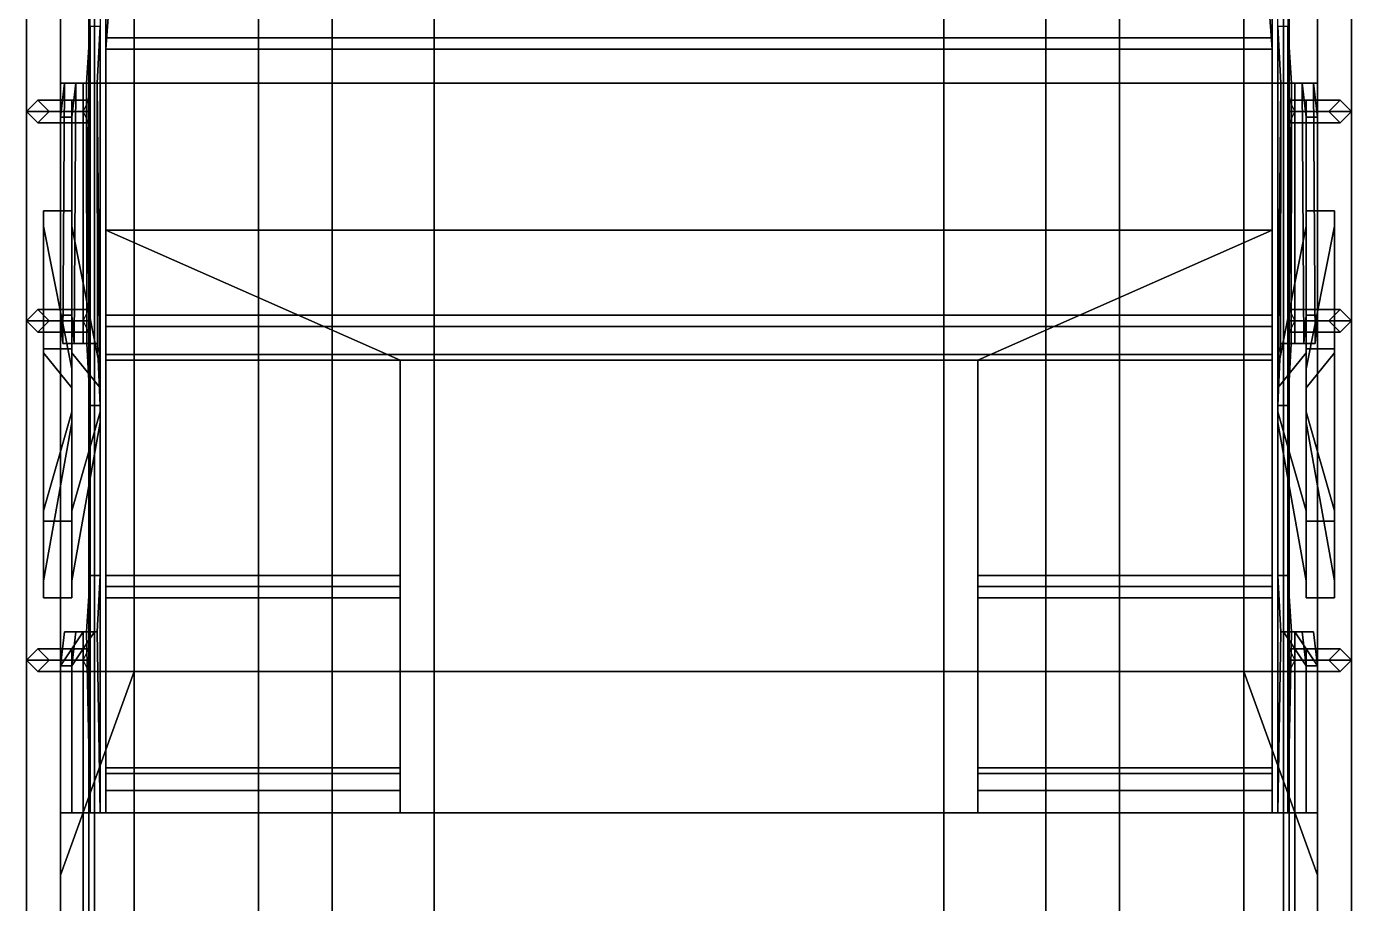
# Model space of a CAD drawing. Header units: millimetres. Extents: x -1.3 to 3, y -3.5 to 16.
# Drawn here: x -1.17 to 1.17, y -1.93 to -0.38 of the extents above; entities that cross this region are included whole.
import ezdxf

# ---------------------------------------------------------------- set-up
doc = ezdxf.new("R2010")
doc.units = ezdxf.units.MM
for name, color, linetype in [('fenders', 6, 'Continuous'), ('frame', 5, 'Continuous'), ('internals', 2, 'Continuous'), ('tent', 4, 'Continuous'), ('tracks', 3, 'Continuous'), ('wheels', 2, 'Continuous')]:
    doc.layers.add(name, color=color, linetype=linetype)

msp = doc.modelspace()

# ---------------------------------------------------------------- linework, layer by layer
for points in [[(-0.63, 1.59, 0.93), (-0.63, -3.01, 0.93), (-0.63, -2.63, 1.21), (-0.63, 1.15, 1.21)], [(0.63, -2.63, 1.21), (0.63, -3.01, 0.93), (0.63, 1.59, 0.93), (0.63, 1.15, 1.21)], [(-1.05, 0.56, 1.21), (-1.05, -1.77, 1.21), (-1.0574, -1.77, 1.31), (-1.0574, 0.56, 1.31)], [(-1.04, -1.77, 1.31), (-1.03, -1.77, 1.21), (-1.03, 0.56, 1.21), (-1.04, 0.56, 1.31)], [(-1.03, -0.42, 1.21), (-1.03, -0.42, 1.21), (-0.98, 0.26, 1.21), (-1.03, 0.56, 1.21)], [(1.03, -0.42, 1.21), (1.03, -0.42, 1.21), (1.03, 0.56, 1.21), (0.98, 0.26, 1.21)], [(1.04, 0.56, 1.31), (1.03, 0.56, 1.21), (1.03, -1.77, 1.21), (1.04, -1.77, 1.31)], [(1.05, -1.77, 1.21), (1.05, 0.56, 1.21), (1.0574, 0.56, 1.31), (1.0574, -1.77, 1.31)], [(-1.03, -0.42, 1.21), (1.03, -0.42, 1.21), (0.98, 0.26, 1.21), (-0.98, 0.26, 1.21)], [(-1.0574, -0.38, 1.31), (-1.0574, -1.05, 1.31), (-1.0574, -1.05, 1.31), (-1.0641, -0.48, 1.4)], [(-1.0453, -0.48, 1.4), (-1.04, -0.38, 1.31), (-1.0574, -0.38, 1.31), (-1.0641, -0.48, 1.4)], [(-1.04, -1.05, 1.31), (-1.04, -1.05, 1.31), (-1.04, -0.38, 1.31), (-1.0453, -0.48, 1.4)], [(1.0453, -0.48, 1.4), (1.04, -0.38, 1.31), (1.04, -1.05, 1.31)], [(1.0641, -0.48, 1.4), (1.0574, -0.38, 1.31), (1.04, -0.38, 1.31), (1.0453, -0.48, 1.4)], [(1.0574, -1.05, 1.31), (1.0574, -1.05, 1.31), (1.0574, -0.38, 1.31), (1.0641, -0.48, 1.4)], [(-1.09, -0.54, 1.94), (-1.083, -0.48, 1.86), (-1.103, -0.48, 1.86), (-1.11, -0.54, 1.94)], [(-1.103, -0.48, 1.86), (-1.1057, -0.94, 1.89), (-1.11, -0.89, 1.94), (-1.11, -0.54, 1.94)], [(-1.07, -0.48, 1.48), (-1.07, -0.94, 1.48), (-1.1057, -0.94, 1.89), (-1.103, -0.48, 1.86)], [(-1.083, -0.48, 1.86), (-1.05, -0.48, 1.48), (-1.07, -0.48, 1.48), (-1.103, -0.48, 1.86)], [(-1.09, -0.54, 1.94), (-1.09, -0.89, 1.94), (-1.0857, -0.94, 1.89), (-1.083, -0.48, 1.86)], [(-1.0857, -0.94, 1.89), (-1.05, -0.94, 1.48), (-1.05, -0.48, 1.48), (-1.083, -0.48, 1.86)], [(-1.0641, -0.48, 1.4), (-1.0633, -0.94, 1.39), (-1.07, -0.94, 1.48), (-1.07, -0.48, 1.48)], [(-1.05, -0.48, 1.48), (-1.0453, -0.48, 1.4), (-1.0641, -0.48, 1.4), (-1.07, -0.48, 1.48)], [(-1.0641, -0.48, 1.4), (-1.0641, -0.48, 1.4), (-1.0574, -1.05, 1.31), (-1.0633, -0.94, 1.39)], [(-1.05, -0.94, 1.48), (-1.0447, -0.94, 1.39), (-1.0453, -0.48, 1.4), (-1.05, -0.48, 1.48)], [(-1.0447, -0.94, 1.39), (-1.04, -1.05, 1.31), (-1.0453, -0.48, 1.4)], [(1.04, -1.05, 1.31), (1.0447, -0.94, 1.39), (1.0453, -0.48, 1.4)], [(1.05, -0.48, 1.48), (1.0453, -0.48, 1.4), (1.0447, -0.94, 1.39), (1.05, -0.94, 1.48)], [(1.07, -0.48, 1.48), (1.0641, -0.48, 1.4), (1.0453, -0.48, 1.4), (1.05, -0.48, 1.48)], [(1.083, -0.48, 1.86), (1.05, -0.48, 1.48), (1.05, -0.94, 1.48), (1.0857, -0.94, 1.89)], [(1.103, -0.48, 1.86), (1.07, -0.48, 1.48), (1.05, -0.48, 1.48), (1.083, -0.48, 1.86)], [(1.0641, -0.48, 1.4), (1.0641, -0.48, 1.4), (1.0633, -0.94, 1.39), (1.0574, -1.05, 1.31)], [(1.0633, -0.94, 1.39), (1.0641, -0.48, 1.4), (1.07, -0.48, 1.48), (1.07, -0.94, 1.48)], [(1.07, -0.94, 1.48), (1.07, -0.48, 1.48), (1.103, -0.48, 1.86), (1.1057, -0.94, 1.89)], [(1.11, -0.54, 1.94), (1.103, -0.48, 1.86), (1.083, -0.48, 1.86), (1.09, -0.54, 1.94)], [(1.09, -0.54, 1.94), (1.083, -0.48, 1.86), (1.0857, -0.94, 1.89), (1.09, -0.89, 1.94)], [(1.1057, -0.94, 1.89), (1.103, -0.48, 1.86), (1.11, -0.54, 1.94), (1.11, -0.89, 1.94)], [(-1.17, -0.53, 1.77), (-1.15, -0.51, 1.75), (-1.15, -0.51, 1.46), (-1.17, -0.53, 1.44)], [(-1.06, -0.51, 1.46), (-1.06, -0.53, 1.44), (-1.17, -0.53, 1.44), (-1.15, -0.51, 1.46)], [(-1.09, -0.53, 1.77), (-1.09, -0.51, 1.75), (-1.15, -0.51, 1.75), (-1.17, -0.53, 1.77)], [(-1.15, -0.51, 1.75), (-1.13, -0.53, 1.73), (-1.13, -0.53, 1.48), (-1.15, -0.51, 1.46)], [(-1.07, -0.53, 1.48), (-1.06, -0.51, 1.46), (-1.15, -0.51, 1.46), (-1.13, -0.53, 1.48)], [(-1.09, -0.51, 1.75), (-1.09, -0.53, 1.73), (-1.13, -0.53, 1.73), (-1.15, -0.51, 1.75)], [(1.06, -0.51, 1.46), (1.07, -0.53, 1.48), (1.13, -0.53, 1.48), (1.15, -0.51, 1.46)], [(1.06, -0.53, 1.44), (1.06, -0.51, 1.46), (1.15, -0.51, 1.46), (1.17, -0.53, 1.44)], [(1.09, -0.51, 1.75), (1.09, -0.53, 1.77), (1.17, -0.53, 1.77), (1.15, -0.51, 1.75)], [(1.09, -0.53, 1.73), (1.09, -0.51, 1.75), (1.15, -0.51, 1.75), (1.13, -0.53, 1.73)], [(1.13, -0.53, 1.73), (1.15, -0.51, 1.75), (1.15, -0.51, 1.46), (1.13, -0.53, 1.48)], [(1.15, -0.51, 1.75), (1.17, -0.53, 1.77), (1.17, -0.53, 1.44), (1.15, -0.51, 1.46)], [(-1.15, -0.55, 1.75), (-1.17, -0.53, 1.77), (-1.17, -0.53, 1.44), (-1.15, -0.55, 1.46)], [(-1.06, -0.53, 1.44), (-1.06, -0.55, 1.46), (-1.15, -0.55, 1.46), (-1.17, -0.53, 1.44)], [(-1.09, -0.55, 1.75), (-1.09, -0.53, 1.77), (-1.17, -0.53, 1.77), (-1.15, -0.55, 1.75)], [(-1.13, -0.53, 1.73), (-1.15, -0.55, 1.75), (-1.15, -0.55, 1.46), (-1.13, -0.53, 1.48)], [(-1.06, -0.55, 1.46), (-1.07, -0.53, 1.48), (-1.13, -0.53, 1.48), (-1.15, -0.55, 1.46)], [(-1.09, -0.53, 1.73), (-1.09, -0.55, 1.75), (-1.15, -0.55, 1.75), (-1.13, -0.53, 1.73)], [(1.07, -0.53, 1.48), (1.06, -0.55, 1.46), (1.15, -0.55, 1.46), (1.13, -0.53, 1.48)], [(1.06, -0.55, 1.46), (1.06, -0.53, 1.44), (1.17, -0.53, 1.44), (1.15, -0.55, 1.46)], [(1.09, -0.53, 1.77), (1.09, -0.55, 1.75), (1.15, -0.55, 1.75), (1.17, -0.53, 1.77)], [(1.09, -0.55, 1.75), (1.09, -0.53, 1.73), (1.13, -0.53, 1.73), (1.15, -0.55, 1.75)], [(1.15, -0.55, 1.75), (1.13, -0.53, 1.73), (1.13, -0.53, 1.48), (1.15, -0.55, 1.46)], [(1.17, -0.53, 1.77), (1.15, -0.55, 1.75), (1.15, -0.55, 1.46), (1.17, -0.53, 1.44)], [(-1.11, -0.54, 1.94), (-1.11, -0.89, 1.94), (-1.09, -0.89, 1.94), (-1.09, -0.54, 1.94)], [(1.11, -0.89, 1.94), (1.11, -0.54, 1.94), (1.09, -0.54, 1.94), (1.09, -0.89, 1.94)], [(-0.51, -0.97, 1.21), (0.51, -0.97, 1.21), (1.03, -0.74, 1.21), (-1.03, -0.74, 1.21)], [(-1.03, -1.37, 1.21), (-0.51, -1.37, 1.21), (-0.51, -0.97, 1.21), (-1.03, -0.74, 1.21)], [(0.51, -1.37, 1.21), (1.03, -1.37, 1.21), (1.03, -0.74, 1.21), (0.51, -0.97, 1.21)], [(-1.17, -0.9, 1.77), (-1.15, -0.88, 1.75), (-1.15, -0.88, 1.46), (-1.17, -0.9, 1.44)], [(-1.06, -0.88, 1.46), (-1.06, -0.9, 1.44), (-1.17, -0.9, 1.44), (-1.15, -0.88, 1.46)], [(-1.09, -0.9, 1.77), (-1.09, -0.88, 1.75), (-1.15, -0.88, 1.75), (-1.17, -0.9, 1.77)], [(-1.15, -0.88, 1.75), (-1.13, -0.9, 1.73), (-1.13, -0.9, 1.48), (-1.15, -0.88, 1.46)], [(-1.07, -0.9, 1.48), (-1.06, -0.88, 1.46), (-1.15, -0.88, 1.46), (-1.13, -0.9, 1.48)], [(-1.09, -0.88, 1.75), (-1.09, -0.9, 1.73), (-1.13, -0.9, 1.73), (-1.15, -0.88, 1.75)], [(1.06, -0.9, 1.44), (1.06, -0.88, 1.46), (1.15, -0.88, 1.46), (1.17, -0.9, 1.44)], [(1.06, -0.88, 1.46), (1.07, -0.9, 1.48), (1.13, -0.9, 1.48), (1.15, -0.88, 1.46)], [(1.09, -0.9, 1.73), (1.09, -0.88, 1.75), (1.15, -0.88, 1.75), (1.13, -0.9, 1.73)], [(1.09, -0.88, 1.75), (1.09, -0.9, 1.77), (1.17, -0.9, 1.77), (1.15, -0.88, 1.75)], [(1.13, -0.9, 1.73), (1.15, -0.88, 1.75), (1.15, -0.88, 1.46), (1.13, -0.9, 1.48)], [(1.15, -0.88, 1.75), (1.17, -0.9, 1.77), (1.17, -0.9, 1.44), (1.15, -0.88, 1.46)], [(-1.15, -0.92, 1.75), (-1.17, -0.9, 1.77), (-1.17, -0.9, 1.44), (-1.15, -0.92, 1.46)], [(-1.06, -0.9, 1.44), (-1.06, -0.92, 1.46), (-1.15, -0.92, 1.46), (-1.17, -0.9, 1.44)], [(-1.09, -0.92, 1.75), (-1.09, -0.9, 1.77), (-1.17, -0.9, 1.77), (-1.15, -0.92, 1.75)], [(-1.13, -0.9, 1.73), (-1.15, -0.92, 1.75), (-1.15, -0.92, 1.46), (-1.13, -0.9, 1.48)], [(-1.06, -0.92, 1.46), (-1.07, -0.9, 1.48), (-1.13, -0.9, 1.48), (-1.15, -0.92, 1.46)], [(-1.09, -0.9, 1.73), (-1.09, -0.92, 1.75), (-1.15, -0.92, 1.75), (-1.13, -0.9, 1.73)], [(-1.11, -0.89, 1.94), (-1.1057, -0.94, 1.89), (-1.0857, -0.94, 1.89), (-1.09, -0.89, 1.94)], [(1.06, -0.92, 1.46), (1.06, -0.9, 1.44), (1.17, -0.9, 1.44), (1.15, -0.92, 1.46)], [(1.07, -0.9, 1.48), (1.06, -0.92, 1.46), (1.15, -0.92, 1.46), (1.13, -0.9, 1.48)], [(1.1057, -0.94, 1.89), (1.11, -0.89, 1.94), (1.09, -0.89, 1.94), (1.0857, -0.94, 1.89)], [(1.09, -0.92, 1.75), (1.09, -0.9, 1.73), (1.13, -0.9, 1.73), (1.15, -0.92, 1.75)], [(1.09, -0.9, 1.77), (1.09, -0.92, 1.75), (1.15, -0.92, 1.75), (1.17, -0.9, 1.77)], [(1.15, -0.92, 1.75), (1.13, -0.9, 1.73), (1.13, -0.9, 1.48), (1.15, -0.92, 1.46)], [(1.17, -0.9, 1.77), (1.15, -0.92, 1.75), (1.15, -0.92, 1.46), (1.17, -0.9, 1.44)], [(-1.1057, -0.94, 1.89), (-1.07, -0.94, 1.48), (-1.05, -0.94, 1.48), (-1.0857, -0.94, 1.89)], [(-1.07, -0.94, 1.48), (-1.0633, -0.94, 1.39), (-1.0447, -0.94, 1.39), (-1.05, -0.94, 1.48)], [(-1.0633, -0.94, 1.39), (-1.0574, -1.05, 1.31), (-1.04, -1.05, 1.31), (-1.0447, -0.94, 1.39)], [(1.0574, -1.05, 1.31), (1.0633, -0.94, 1.39), (1.0447, -0.94, 1.39), (1.04, -1.05, 1.31)], [(1.0633, -0.94, 1.39), (1.07, -0.94, 1.48), (1.05, -0.94, 1.48), (1.0447, -0.94, 1.39)], [(1.07, -0.94, 1.48), (1.1057, -0.94, 1.89), (1.0857, -0.94, 1.89), (1.05, -0.94, 1.48)], [(-0.51, -0.97, 1.21), (-0.51, -1.77, 1.21), (-0.51, -1.77, 1.94), (-0.51, -0.97, 1.94)], [(0.51, -0.97, 1.94), (0.51, -0.97, 1.21), (-0.51, -0.97, 1.21), (-0.51, -0.97, 1.94)], [(-0.51, -0.97, 1.94), (-0.51, -1.77, 1.94), (0.51, -1.77, 1.94), (0.51, -0.97, 1.94)], [(0.51, -1.77, 1.94), (0.51, -1.77, 1.21), (0.51, -0.97, 1.21), (0.51, -0.97, 1.94)], [(-1.0574, -1.05, 1.31), (-1.0574, -1.35, 1.31), (-1.04, -1.35, 1.31), (-1.04, -1.05, 1.31)], [(1.0574, -1.35, 1.31), (1.0574, -1.05, 1.31), (1.04, -1.05, 1.31), (1.04, -1.35, 1.31)], [(-1.0453, -1.45, 1.4), (-1.04, -1.35, 1.31), (-1.0574, -1.35, 1.31), (-1.0641, -1.45, 1.4)], [(-1.0574, -1.35, 1.31), (-1.0574, -1.77, 1.31), (-1.0574, -1.77, 1.31), (-1.0641, -1.45, 1.4)], [(-1.04, -1.77, 1.31), (-1.04, -1.77, 1.31), (-1.04, -1.35, 1.31), (-1.0453, -1.45, 1.4)], [(1.0641, -1.45, 1.4), (1.0574, -1.35, 1.31), (1.04, -1.35, 1.31), (1.0453, -1.45, 1.4)], [(1.0453, -1.45, 1.4), (1.04, -1.35, 1.31), (1.04, -1.77, 1.31)], [(1.0574, -1.77, 1.31), (1.0574, -1.77, 1.31), (1.0574, -1.35, 1.31), (1.0641, -1.45, 1.4)], [(-1.07, -1.45, 1.48), (-1.07, -1.77, 1.48), (-1.11, -1.77, 1.94), (-1.11, -1.51, 1.94)], [(-1.09, -1.51, 1.94), (-1.083, -1.45, 1.86), (-1.103, -1.45, 1.86), (-1.11, -1.51, 1.94)], [(-1.11, -1.51, 1.94), (-1.103, -1.45, 1.86), (-1.07, -1.45, 1.48)], [(-1.083, -1.45, 1.86), (-1.05, -1.45, 1.48), (-1.07, -1.45, 1.48), (-1.103, -1.45, 1.86)], [(-1.09, -1.77, 1.94), (-1.05, -1.77, 1.48), (-1.05, -1.45, 1.48), (-1.09, -1.51, 1.94)], [(-1.05, -1.45, 1.48), (-1.05, -1.45, 1.48), (-1.083, -1.45, 1.86), (-1.09, -1.51, 1.94)], [(-1.0641, -1.45, 1.4), (-1.0574, -1.77, 1.31), (-1.07, -1.77, 1.48), (-1.07, -1.45, 1.48)], [(-1.05, -1.45, 1.48), (-1.0453, -1.45, 1.4), (-1.0641, -1.45, 1.4), (-1.07, -1.45, 1.48)], [(-1.05, -1.77, 1.48), (-1.04, -1.77, 1.31), (-1.0453, -1.45, 1.4), (-1.05, -1.45, 1.48)], [(1.05, -1.45, 1.48), (1.0453, -1.45, 1.4), (1.04, -1.77, 1.31), (1.05, -1.77, 1.48)], [(1.07, -1.45, 1.48), (1.0641, -1.45, 1.4), (1.0453, -1.45, 1.4), (1.05, -1.45, 1.48)], [(1.103, -1.45, 1.86), (1.07, -1.45, 1.48), (1.05, -1.45, 1.48), (1.083, -1.45, 1.86)], [(1.09, -1.51, 1.94), (1.05, -1.45, 1.48), (1.05, -1.77, 1.48), (1.09, -1.77, 1.94)], [(1.09, -1.51, 1.94), (1.083, -1.45, 1.86), (1.05, -1.45, 1.48)], [(1.0574, -1.77, 1.31), (1.0641, -1.45, 1.4), (1.07, -1.45, 1.48), (1.07, -1.77, 1.48)], [(1.07, -1.77, 1.48), (1.07, -1.45, 1.48), (1.11, -1.51, 1.94), (1.11, -1.77, 1.94)], [(1.07, -1.45, 1.48), (1.07, -1.45, 1.48), (1.103, -1.45, 1.86), (1.11, -1.51, 1.94)], [(1.11, -1.51, 1.94), (1.103, -1.45, 1.86), (1.083, -1.45, 1.86), (1.09, -1.51, 1.94)], [(-1.17, -1.5, 1.77), (-1.15, -1.48, 1.75), (-1.15, -1.48, 1.46), (-1.17, -1.5, 1.44)], [(-1.06, -1.48, 1.46), (-1.06, -1.5, 1.44), (-1.17, -1.5, 1.44), (-1.15, -1.48, 1.46)], [(-1.09, -1.5, 1.77), (-1.09, -1.48, 1.75), (-1.15, -1.48, 1.75), (-1.17, -1.5, 1.77)], [(-1.15, -1.48, 1.75), (-1.13, -1.5, 1.73), (-1.13, -1.5, 1.48), (-1.15, -1.48, 1.46)], [(-1.07, -1.5, 1.48), (-1.06, -1.48, 1.46), (-1.15, -1.48, 1.46), (-1.13, -1.5, 1.48)], [(-1.09, -1.48, 1.75), (-1.09, -1.5, 1.73), (-1.13, -1.5, 1.73), (-1.15, -1.48, 1.75)], [(1.06, -1.48, 1.46), (1.07, -1.5, 1.48), (1.13, -1.5, 1.48), (1.15, -1.48, 1.46)], [(1.06, -1.5, 1.44), (1.06, -1.48, 1.46), (1.15, -1.48, 1.46), (1.17, -1.5, 1.44)], [(1.09, -1.48, 1.75), (1.09, -1.5, 1.77), (1.17, -1.5, 1.77), (1.15, -1.48, 1.75)], [(1.09, -1.5, 1.73), (1.09, -1.48, 1.75), (1.15, -1.48, 1.75), (1.13, -1.5, 1.73)], [(1.13, -1.5, 1.73), (1.15, -1.48, 1.75), (1.15, -1.48, 1.46), (1.13, -1.5, 1.48)], [(1.15, -1.48, 1.75), (1.17, -1.5, 1.77), (1.17, -1.5, 1.44), (1.15, -1.48, 1.46)], [(-1.15, -1.52, 1.75), (-1.17, -1.5, 1.77), (-1.17, -1.5, 1.44), (-1.15, -1.52, 1.46)], [(-1.06, -1.5, 1.44), (-1.06, -1.52, 1.46), (-1.15, -1.52, 1.46), (-1.17, -1.5, 1.44)], [(-1.09, -1.52, 1.75), (-1.09, -1.5, 1.77), (-1.17, -1.5, 1.77), (-1.15, -1.52, 1.75)], [(-1.13, -1.5, 1.73), (-1.15, -1.52, 1.75), (-1.15, -1.52, 1.46), (-1.13, -1.5, 1.48)], [(-1.06, -1.52, 1.46), (-1.07, -1.5, 1.48), (-1.13, -1.5, 1.48), (-1.15, -1.52, 1.46)], [(-1.09, -1.5, 1.73), (-1.09, -1.52, 1.75), (-1.15, -1.52, 1.75), (-1.13, -1.5, 1.73)], [(-1.11, -1.51, 1.94), (-1.11, -1.77, 1.94), (-1.09, -1.77, 1.94), (-1.09, -1.51, 1.94)], [(1.07, -1.5, 1.48), (1.06, -1.52, 1.46), (1.15, -1.52, 1.46), (1.13, -1.5, 1.48)], [(1.06, -1.52, 1.46), (1.06, -1.5, 1.44), (1.17, -1.5, 1.44), (1.15, -1.52, 1.46)], [(1.09, -1.5, 1.77), (1.09, -1.52, 1.75), (1.15, -1.52, 1.75), (1.17, -1.5, 1.77)], [(1.09, -1.52, 1.75), (1.09, -1.5, 1.73), (1.13, -1.5, 1.73), (1.15, -1.52, 1.75)], [(1.11, -1.77, 1.94), (1.11, -1.51, 1.94), (1.09, -1.51, 1.94), (1.09, -1.77, 1.94)], [(1.15, -1.52, 1.75), (1.13, -1.5, 1.73), (1.13, -1.5, 1.48), (1.15, -1.52, 1.46)], [(1.17, -1.5, 1.77), (1.15, -1.52, 1.75), (1.15, -1.52, 1.46), (1.17, -1.5, 1.44)], [(-1.03, -1.77, 1.21), (-0.51, -1.77, 1.21), (-0.51, -1.69, 1.21), (-1.03, -1.69, 1.21)], [(0.51, -1.77, 1.21), (1.03, -1.77, 1.21), (1.03, -1.69, 1.21), (0.51, -1.69, 1.21)], [(-1.07, -1.77, 1.48), (-1.07, -3.16, 1.48), (-1.11, -3.16, 1.94), (-1.11, -1.77, 1.94)], [(-1.11, -1.77, 1.94), (-1.11, -3.16, 1.94), (1.11, -3.16, 1.94), (1.11, -1.77, 1.94)], [(-0.51, -1.77, 1.94), (-0.51, -1.77, 1.94), (-1.05, -1.77, 1.48), (-1.09, -1.77, 1.94)], [(-1.05, -1.77, 1.21), (-1.05, -3.16, 1.21), (-1.07, -3.16, 1.48), (-1.07, -1.77, 1.48)], [(-0.51, -1.77, 1.94), (-0.51, -1.77, 1.94), (-1.04, -1.77, 1.31), (-1.05, -1.77, 1.48)], [(-0.51, -1.77, 1.94), (-0.51, -1.77, 1.21), (-1.03, -1.77, 1.21), (-1.04, -1.77, 1.31)], [(1.09, -1.77, 1.94), (1.05, -1.77, 1.48), (0.51, -1.77, 1.94)], [(1.05, -1.77, 1.48), (1.04, -1.77, 1.31), (0.51, -1.77, 1.94)], [(1.04, -1.77, 1.31), (1.03, -1.77, 1.21), (0.51, -1.77, 1.21), (0.51, -1.77, 1.94)], [(1.07, -3.16, 1.48), (1.05, -3.16, 1.21), (1.05, -1.77, 1.21), (1.07, -1.77, 1.48)], [(1.11, -3.16, 1.94), (1.07, -3.16, 1.48), (1.07, -1.77, 1.48), (1.11, -1.77, 1.94)]]:
    msp.add_3dface(points)
at = {"layer": 'fenders'}
for points in [[(-1.17, -2.63, 1.21), (-1.17, 0.56, 1.21), (-1.17, 0.56, 1.11), (-1.17, -2.56, 1.11)], [(-1.05, -2.63, 1.21), (-1.05, 0.56, 1.21), (-1.17, 0.56, 1.21), (-1.17, -2.63, 1.21)], [(1.05, 0.56, 1.21), (1.05, -2.63, 1.21), (1.17, -2.63, 1.21), (1.17, 0.56, 1.21)], [(1.17, 0.56, 1.21), (1.17, -2.63, 1.21), (1.17, -2.56, 1.11), (1.17, 0.56, 1.11)]]:
    msp.add_3dface(points, dxfattribs=at)
at = {"layer": 'frame'}
for points in [[(-0.45, 1.78, 0.67), (-0.45, -3.07, 0.62), (-0.45, -3.07, 0.93), (-0.45, 1.78, 0.93)], [(-0.45, 1.78, 0.93), (-0.45, -3.07, 0.93), (0.45, -3.07, 0.93), (0.45, 1.78, 0.93)], [(-0.45, 1.29, 0.39), (-0.45, -2.73, 0.39), (-0.45, -3.07, 0.62), (-0.45, 1.78, 0.67)], [(0.45, -3.07, 0.93), (0.45, -3.07, 0.62), (0.45, 1.78, 0.67), (0.45, 1.78, 0.93)], [(0.45, -3.07, 0.62), (0.45, -2.73, 0.39), (0.45, 1.29, 0.39), (0.45, 1.78, 0.67)], [(0.45, 1.29, 0.39), (0.45, -2.73, 0.39), (-0.45, -2.73, 0.39), (-0.45, 1.29, 0.39)]]:
    msp.add_3dface(points, dxfattribs=at)
at = {"layer": 'internals'}
for points in [[(1.03, -0.42, 1.62), (1.03, -0.4, 1.53), (-1.03, -0.4, 1.53), (-1.03, -0.42, 1.62)], [(-1.03, -0.4, 1.53), (-1.03, -0.42, 1.52), (-1.03, -0.74, 1.62), (-1.03, -0.42, 1.62)], [(1.03, -0.4, 1.53), (1.03, -0.42, 1.52), (-1.03, -0.42, 1.52), (-1.03, -0.4, 1.53)], [(-1.03, -0.42, 1.62), (-1.03, -0.74, 1.62), (1.03, -0.74, 1.62), (1.03, -0.42, 1.62)], [(-1.03, -0.42, 1.21), (-1.03, -0.74, 1.21), (-1.03, -0.74, 1.62), (-1.03, -0.42, 1.52)], [(1.03, -0.42, 1.52), (1.03, -0.42, 1.21), (-1.03, -0.42, 1.21), (-1.03, -0.42, 1.52)], [(1.03, -0.74, 1.62), (1.03, -0.42, 1.52), (1.03, -0.4, 1.53), (1.03, -0.42, 1.62)], [(1.03, -0.74, 1.62), (1.03, -0.74, 1.21), (1.03, -0.42, 1.21), (1.03, -0.42, 1.52)], [(-1.03, -0.74, 1.21), (-1.03, -0.91, 1.98), (-1.03, -0.89, 1.96), (-1.03, -0.74, 1.62)], [(-1.03, -0.74, 1.62), (-1.03, -0.89, 1.96), (1.03, -0.89, 1.96), (1.03, -0.74, 1.62)], [(1.03, -0.74, 1.21), (1.03, -0.97, 1.96), (-1.03, -0.97, 1.96), (-1.03, -0.74, 1.21)], [(-1.03, -0.97, 1.96), (-1.03, -0.96, 1.98), (-1.03, -0.91, 1.98), (-1.03, -0.74, 1.21)], [(1.03, -0.89, 1.96), (1.03, -0.91, 1.98), (1.03, -0.74, 1.21), (1.03, -0.74, 1.62)], [(1.03, -0.91, 1.98), (1.03, -0.96, 1.98), (1.03, -0.97, 1.96), (1.03, -0.74, 1.21)], [(-1.03, -0.89, 1.96), (-1.03, -0.91, 1.98), (1.03, -0.91, 1.98), (1.03, -0.89, 1.96)], [(-1.03, -0.91, 1.98), (-1.03, -0.96, 1.98), (1.03, -0.96, 1.98), (1.03, -0.91, 1.98)], [(1.03, -0.97, 1.96), (1.03, -0.96, 1.98), (-1.03, -0.96, 1.98), (-1.03, -0.97, 1.96)], [(-0.51, -1.39, 1.64), (-0.51, -1.35, 1.55), (-1.03, -1.35, 1.55), (-1.03, -1.39, 1.64)], [(-1.03, -1.35, 1.55), (-1.03, -1.37, 1.54), (-1.03, -1.69, 1.64), (-1.03, -1.39, 1.64)], [(-0.51, -1.35, 1.55), (-0.51, -1.37, 1.54), (-1.03, -1.37, 1.54), (-1.03, -1.35, 1.55)], [(-0.51, -1.69, 1.64), (-0.51, -1.37, 1.54), (-0.51, -1.35, 1.55), (-0.51, -1.39, 1.64)], [(1.03, -1.39, 1.64), (1.03, -1.35, 1.55), (0.51, -1.35, 1.55), (0.51, -1.39, 1.64)], [(0.51, -1.35, 1.55), (0.51, -1.37, 1.54), (0.51, -1.69, 1.64), (0.51, -1.39, 1.64)], [(1.03, -1.35, 1.55), (1.03, -1.37, 1.54), (0.51, -1.37, 1.54), (0.51, -1.35, 1.55)], [(1.03, -1.69, 1.64), (1.03, -1.37, 1.54), (1.03, -1.35, 1.55), (1.03, -1.39, 1.64)], [(-0.51, -1.37, 1.54), (-0.51, -1.37, 1.21), (-1.03, -1.37, 1.21), (-1.03, -1.37, 1.54)], [(-1.03, -1.37, 1.21), (-1.03, -1.69, 1.21), (-1.03, -1.69, 1.64), (-1.03, -1.37, 1.54)], [(-0.51, -1.69, 1.64), (-0.51, -1.69, 1.21), (-0.51, -1.37, 1.21), (-0.51, -1.37, 1.54)], [(0.51, -1.37, 1.21), (0.51, -1.69, 1.21), (0.51, -1.69, 1.64), (0.51, -1.37, 1.54)], [(1.03, -1.37, 1.54), (1.03, -1.37, 1.21), (0.51, -1.37, 1.21), (0.51, -1.37, 1.54)], [(1.03, -1.69, 1.64), (1.03, -1.69, 1.21), (1.03, -1.37, 1.21), (1.03, -1.37, 1.54)], [(-1.03, -1.39, 1.64), (-1.03, -1.69, 1.64), (-0.51, -1.69, 1.64), (-0.51, -1.39, 1.64)], [(0.51, -1.39, 1.64), (0.51, -1.69, 1.64), (1.03, -1.69, 1.64), (1.03, -1.39, 1.64)], [(-1.03, -1.73, 2), (-1.03, -1.69, 1.21), (-0.51, -1.69, 1.21), (-0.51, -1.73, 2)], [(-0.51, -1.7, 2), (-0.51, -1.69, 1.64), (-1.03, -1.69, 1.64), (-1.03, -1.7, 2)], [(-1.03, -1.69, 1.64), (-1.03, -1.69, 1.21), (-1.03, -1.73, 2), (-1.03, -1.7, 2)], [(-1.03, -1.7, 2), (-1.03, -1.73, 2), (-0.51, -1.73, 2), (-0.51, -1.7, 2)], [(-0.51, -1.73, 2), (-0.51, -1.69, 1.21), (-0.51, -1.69, 1.64), (-0.51, -1.7, 2)], [(0.51, -1.69, 1.64), (0.51, -1.69, 1.21), (0.51, -1.73, 2), (0.51, -1.7, 2)], [(1.03, -1.7, 2), (1.03, -1.69, 1.64), (0.51, -1.69, 1.64), (0.51, -1.7, 2)], [(0.51, -1.73, 2), (0.51, -1.69, 1.21), (1.03, -1.69, 1.21), (1.03, -1.73, 2)], [(0.51, -1.7, 2), (0.51, -1.73, 2), (1.03, -1.73, 2), (1.03, -1.7, 2)], [(1.03, -1.73, 2), (1.03, -1.69, 1.21), (1.03, -1.69, 1.64), (1.03, -1.7, 2)]]:
    msp.add_3dface(points, dxfattribs=at)
at = {"layer": 'tent'}
for points in [[(-1.11, 0.56, 2.41), (-1.11, -0.48, 2.41), (-1.11, -0.48, 2.58), (-1.11, 0.56, 2.54)], [(-1.11, 0.56, 2.54), (-1.11, -0.48, 2.58), (-0.98, -0.48, 2.67), (-0.98, 0.56, 2.61)], [(-0.98, 0.56, 2.61), (-0.98, -0.48, 2.67), (0.98, -0.48, 2.67), (0.98, 0.56, 2.61)], [(1.11, -0.48, 2.58), (1.11, 0.56, 2.54), (0.98, 0.56, 2.61), (0.98, -0.48, 2.67)], [(1.11, -0.48, 2.41), (1.11, 0.56, 2.41), (1.11, 0.56, 2.54), (1.11, -0.48, 2.58)], [(-1.11, -0.48, 2.41), (-1.11, -1.52, 2.41), (-1.11, -1.52, 2.58), (-1.11, -0.48, 2.58)], [(-1.11, -0.48, 2.58), (-1.11, -1.52, 2.58), (-0.98, -1.52, 2.67), (-0.98, -0.48, 2.67)], [(-0.98, -0.48, 2.67), (-0.98, -1.52, 2.67), (0.98, -1.52, 2.67), (0.98, -0.48, 2.67)], [(1.11, -1.52, 2.58), (1.11, -0.48, 2.58), (0.98, -0.48, 2.67), (0.98, -1.52, 2.67)], [(1.11, -1.52, 2.41), (1.11, -0.48, 2.41), (1.11, -0.48, 2.58), (1.11, -1.52, 2.58)], [(-1.11, -1.52, 2.41), (-1.11, -1.88, 1.94), (-1.11, -1.88, 2.45), (-1.11, -1.52, 2.58)], [(-1.11, -1.52, 2.58), (-1.11, -1.88, 2.45), (-1.11, -1.88, 2.45), (-0.98, -1.52, 2.67)], [(-1.11, -1.88, 2.45), (-1.11, -2.6, 2.33), (-0.98, -2.83, 2.44), (-0.98, -1.52, 2.67)], [(-0.98, -1.52, 2.67), (-0.98, -2.83, 2.44), (0.98, -2.83, 2.44), (0.98, -1.52, 2.67)], [(1.11, -1.88, 2.45), (1.11, -1.52, 2.58), (0.98, -1.52, 2.67)], [(1.11, -2.6, 2.33), (1.11, -1.88, 2.45), (0.98, -1.52, 2.67), (0.98, -2.83, 2.44)], [(1.11, -1.88, 1.94), (1.11, -1.52, 2.41), (1.11, -1.52, 2.58), (1.11, -1.88, 2.45)], [(-1.11, -1.88, 1.94), (-1.11, -2.6, 1.94), (-1.11, -2.6, 2.33), (-1.11, -1.88, 2.45)], [(1.11, -2.6, 1.94), (1.11, -1.88, 1.94), (1.11, -1.88, 2.45), (1.11, -2.6, 2.33)]]:
    msp.add_3dface(points, dxfattribs=at)
at = {"layer": 'tracks'}
for points in [[(-1.06, -2.02, 0.82), (-1.06, 0.29, 0.82), (-0.76, 0.29, 0.82), (-0.76, -2.02, 0.82)], [(-1.06, -2.02, 0.87), (-1.06, 0.29, 0.87), (-1.06, 0.29, 0.82), (-1.06, -2.02, 0.82)], [(-0.76, -2.02, 0.87), (-0.76, 0.29, 0.87), (-1.06, 0.29, 0.87), (-1.06, -2.02, 0.87)], [(-0.76, 0.29, 0.82), (-0.76, 0.29, 0.87), (-0.76, -2.02, 0.87), (-0.76, -2.02, 0.82)], [(0.76, -2.02, 0.87), (0.76, 0.29, 0.87), (0.76, 0.29, 0.82), (0.76, -2.02, 0.82)], [(1.06, -2.02, 0.87), (1.06, 0.29, 0.87), (0.76, 0.29, 0.87), (0.76, -2.02, 0.87)], [(0.76, -2.02, 0.82), (0.76, 0.29, 0.82), (1.06, 0.29, 0.82), (1.06, -2.02, 0.82)], [(1.06, 0.29, 0.82), (1.06, 0.29, 0.87), (1.06, -2.02, 0.87), (1.06, -2.02, 0.82)], [(-1.06, 0.13, 0.1), (-1.06, -2.2, 0.1), (-0.76, -2.2, 0.1), (-0.76, 0.13, 0.1)], [(-1.06, 0.13, 0.04), (-1.06, -2.2, 0.04), (-1.06, -2.2, 0.1), (-1.06, 0.13, 0.1)], [(-0.76, 0.13, 0.04), (-0.76, -2.2, 0.04), (-1.06, -2.2, 0.04), (-1.06, 0.13, 0.04)], [(-0.76, -2.2, 0.1), (-0.76, -2.2, 0.04), (-0.76, 0.13, 0.04), (-0.76, 0.13, 0.1)], [(0.76, 0.13, 0.04), (0.76, -2.2, 0.04), (0.76, -2.2, 0.1), (0.76, 0.13, 0.1)], [(1.06, 0.13, 0.04), (1.06, -2.2, 0.04), (0.76, -2.2, 0.04), (0.76, 0.13, 0.04)], [(0.76, 0.13, 0.1), (0.76, -2.2, 0.1), (1.06, -2.2, 0.1), (1.06, 0.13, 0.1)], [(1.06, -2.2, 0.1), (1.06, -2.2, 0.04), (1.06, 0.13, 0.04), (1.06, 0.13, 0.1)]]:
    msp.add_3dface(points, dxfattribs=at)
at = {"layer": 'wheels'}
for points in [[(-1.14, -0.7057, 0.3038), (-1.14, -0.9499, 0.109), (-1.14, -0.9566, 0.1383), (-1.14, -0.7327, 0.3168)], [(-1.09, -0.7057, 0.3038), (-1.09, -0.9499, 0.109), (-1.14, -0.9499, 0.109), (-1.14, -0.7057, 0.3038)], [(-1.14, -0.9499, 0.811), (-1.14, -0.7057, 0.6162), (-1.14, -0.7327, 0.6032), (-1.14, -0.9566, 0.7817)], [(-1.09, -0.9499, 0.811), (-1.09, -0.7057, 0.6162), (-1.14, -0.7057, 0.6162), (-1.14, -0.9499, 0.811)], [(-1.14, -0.7057, 0.6162), (-1.14, -0.7057, 0.3038), (-1.14, -0.7327, 0.3168), (-1.14, -0.7327, 0.6032)], [(-1.09, -0.7057, 0.6162), (-1.09, -0.7057, 0.3038), (-1.14, -0.7057, 0.3038), (-1.14, -0.7057, 0.6162)], [(1.09, -0.7057, 0.6162), (1.09, -0.9499, 0.811), (1.14, -0.9499, 0.811), (1.14, -0.7057, 0.6162)], [(1.09, -0.9499, 0.109), (1.09, -0.7057, 0.3038), (1.14, -0.7057, 0.3038), (1.14, -0.9499, 0.109)], [(1.09, -0.7057, 0.3038), (1.09, -0.7057, 0.6162), (1.14, -0.7057, 0.6162), (1.14, -0.7057, 0.3038)], [(1.14, -0.7057, 0.6162), (1.14, -0.9499, 0.811), (1.14, -0.9566, 0.7817), (1.14, -0.7327, 0.6032)], [(1.14, -0.9499, 0.109), (1.14, -0.7057, 0.3038), (1.14, -0.7327, 0.3168), (1.14, -0.9566, 0.1383)], [(1.14, -0.7057, 0.3038), (1.14, -0.7057, 0.6162), (1.14, -0.7327, 0.6032), (1.14, -0.7327, 0.3168)], [(-1.09, -1.0189, 0.4113), (-1.09, -0.985, 0.4383), (-1.14, -0.7327, 0.3168), (-1.14, -0.9566, 0.1383)], [(-1.09, -0.985, 0.4383), (-1.09, -0.985, 0.4817), (-1.14, -0.7327, 0.6032), (-1.14, -0.7327, 0.3168)], [(-1.09, -0.985, 0.4817), (-1.09, -1.0189, 0.5087), (-1.14, -0.9566, 0.7817), (-1.14, -0.7327, 0.6032)], [(-1.04, -1.0189, 0.5087), (-1.04, -0.985, 0.4817), (-1.09, -0.7327, 0.6032), (-1.09, -0.9566, 0.7817)], [(-1.04, -0.985, 0.4817), (-1.04, -0.985, 0.4383), (-1.09, -0.7327, 0.3168), (-1.09, -0.7327, 0.6032)], [(-1.04, -0.985, 0.4383), (-1.04, -1.0189, 0.4113), (-1.09, -0.9566, 0.1383), (-1.09, -0.7327, 0.3168)], [(1.04, -0.985, 0.4817), (1.04, -1.0189, 0.5087), (1.09, -0.9566, 0.7817), (1.09, -0.7327, 0.6032)], [(1.04, -0.985, 0.4383), (1.04, -0.985, 0.4817), (1.09, -0.7327, 0.6032), (1.09, -0.7327, 0.3168)], [(1.04, -1.0189, 0.4113), (1.04, -0.985, 0.4383), (1.09, -0.7327, 0.3168), (1.09, -0.9566, 0.1383)], [(1.09, -1.0189, 0.5087), (1.09, -0.985, 0.4817), (1.14, -0.7327, 0.6032), (1.14, -0.9566, 0.7817)], [(1.09, -0.985, 0.4383), (1.09, -1.0189, 0.4113), (1.14, -0.9566, 0.1383), (1.14, -0.7327, 0.3168)], [(1.09, -0.985, 0.4817), (1.09, -0.985, 0.4383), (1.14, -0.7327, 0.3168), (1.14, -0.7327, 0.6032)], [(-1.14, -0.9499, 0.109), (-1.14, -1.2545, 0.1785), (-1.14, -1.2358, 0.202), (-1.14, -0.9566, 0.1383)], [(-1.09, -0.9499, 0.109), (-1.09, -1.2545, 0.1785), (-1.14, -1.2545, 0.1785), (-1.14, -0.9499, 0.109)], [(-1.14, -1.2545, 0.7415), (-1.14, -0.9499, 0.811), (-1.14, -0.9566, 0.7817), (-1.14, -1.2358, 0.718)], [(-1.09, -1.2545, 0.7415), (-1.09, -0.9499, 0.811), (-1.14, -0.9499, 0.811), (-1.14, -1.2545, 0.7415)], [(-1.09, -1.0612, 0.4209), (-1.09, -1.0189, 0.4113), (-1.14, -0.9566, 0.1383), (-1.14, -1.2358, 0.202)], [(-1.09, -1.0189, 0.5087), (-1.09, -1.0612, 0.4991), (-1.14, -1.2358, 0.718), (-1.14, -0.9566, 0.7817)], [(-1.04, -1.0612, 0.4991), (-1.04, -1.0189, 0.5087), (-1.09, -0.9566, 0.7817), (-1.09, -1.2358, 0.718)], [(-1.04, -1.0189, 0.4113), (-1.04, -1.0612, 0.4209), (-1.09, -1.2358, 0.202), (-1.09, -0.9566, 0.1383)], [(1.04, -1.0189, 0.5087), (1.04, -1.0612, 0.4991), (1.09, -1.2358, 0.718), (1.09, -0.9566, 0.7817)], [(1.04, -1.0612, 0.4209), (1.04, -1.0189, 0.4113), (1.09, -0.9566, 0.1383), (1.09, -1.2358, 0.202)], [(1.09, -0.9499, 0.811), (1.09, -1.2545, 0.7415), (1.14, -1.2545, 0.7415), (1.14, -0.9499, 0.811)], [(1.09, -1.2545, 0.1785), (1.09, -0.9499, 0.109), (1.14, -0.9499, 0.109), (1.14, -1.2545, 0.1785)], [(1.09, -1.0612, 0.4991), (1.09, -1.0189, 0.5087), (1.14, -0.9566, 0.7817), (1.14, -1.2358, 0.718)], [(1.09, -1.0189, 0.4113), (1.09, -1.0612, 0.4209), (1.14, -1.2358, 0.202), (1.14, -0.9566, 0.1383)], [(1.14, -0.9499, 0.811), (1.14, -1.2545, 0.7415), (1.14, -1.2358, 0.718), (1.14, -0.9566, 0.7817)], [(1.14, -1.2545, 0.1785), (1.14, -0.9499, 0.109), (1.14, -0.9566, 0.1383), (1.14, -1.2358, 0.202)], [(-1.09, -0.985, 0.4817), (-1.09, -1.08, 0.46), (-1.09, -1.0612, 0.4991), (-1.09, -1.0189, 0.5087)], [(-1.09, -0.985, 0.4383), (-1.09, -1.0612, 0.4209), (-1.09, -1.08, 0.46), (-1.09, -0.985, 0.4817)], [(-1.09, -1.0189, 0.4113), (-1.09, -1.0189, 0.4113), (-1.09, -1.0612, 0.4209), (-1.09, -0.985, 0.4383)], [(1.09, -1.0189, 0.5087), (1.09, -1.0189, 0.5087), (1.09, -1.0612, 0.4991), (1.09, -0.985, 0.4817)], [(1.09, -0.985, 0.4817), (1.09, -1.0612, 0.4991), (1.09, -1.08, 0.46), (1.09, -0.985, 0.4383)], [(1.09, -0.985, 0.4383), (1.09, -1.08, 0.46), (1.09, -1.0612, 0.4209), (1.09, -1.0189, 0.4113)], [(-1.09, -1.08, 0.46), (-1.09, -1.0612, 0.4209), (-1.14, -1.2358, 0.202), (-1.14, -1.36, 0.46)], [(-1.09, -1.0612, 0.4991), (-1.09, -1.08, 0.46), (-1.14, -1.36, 0.46), (-1.14, -1.2358, 0.718)], [(-1.04, -1.08, 0.46), (-1.04, -1.0612, 0.4991), (-1.09, -1.2358, 0.718), (-1.09, -1.36, 0.46)], [(-1.04, -1.0612, 0.4209), (-1.04, -1.08, 0.46), (-1.09, -1.36, 0.46), (-1.09, -1.2358, 0.202)], [(1.04, -1.0612, 0.4991), (1.04, -1.08, 0.46), (1.09, -1.36, 0.46), (1.09, -1.2358, 0.718)], [(1.04, -1.08, 0.46), (1.04, -1.0612, 0.4209), (1.09, -1.2358, 0.202), (1.09, -1.36, 0.46)], [(1.09, -1.08, 0.46), (1.09, -1.0612, 0.4991), (1.14, -1.2358, 0.718), (1.14, -1.36, 0.46)], [(1.09, -1.0612, 0.4209), (1.09, -1.08, 0.46), (1.14, -1.36, 0.46), (1.14, -1.2358, 0.202)], [(-1.14, -1.2545, 0.1785), (-1.14, -1.39, 0.46), (-1.14, -1.36, 0.46), (-1.14, -1.2358, 0.202)], [(-1.14, -1.39, 0.46), (-1.14, -1.2545, 0.7415), (-1.14, -1.2358, 0.718), (-1.14, -1.36, 0.46)], [(1.14, -1.2545, 0.7415), (1.14, -1.39, 0.46), (1.14, -1.36, 0.46), (1.14, -1.2358, 0.718)], [(1.14, -1.39, 0.46), (1.14, -1.2545, 0.1785), (1.14, -1.2358, 0.202), (1.14, -1.36, 0.46)], [(-1.09, -1.2545, 0.1785), (-1.09, -1.39, 0.46), (-1.14, -1.39, 0.46), (-1.14, -1.2545, 0.1785)], [(-1.09, -1.39, 0.46), (-1.09, -1.2545, 0.7415), (-1.14, -1.2545, 0.7415), (-1.14, -1.39, 0.46)], [(1.09, -1.2545, 0.7415), (1.09, -1.39, 0.46), (1.14, -1.39, 0.46), (1.14, -1.2545, 0.7415)], [(1.09, -1.39, 0.46), (1.09, -1.2545, 0.1785), (1.14, -1.2545, 0.1785), (1.14, -1.39, 0.46)]]:
    msp.add_3dface(points, dxfattribs=at)

doc.saveas('drawing.dxf')
